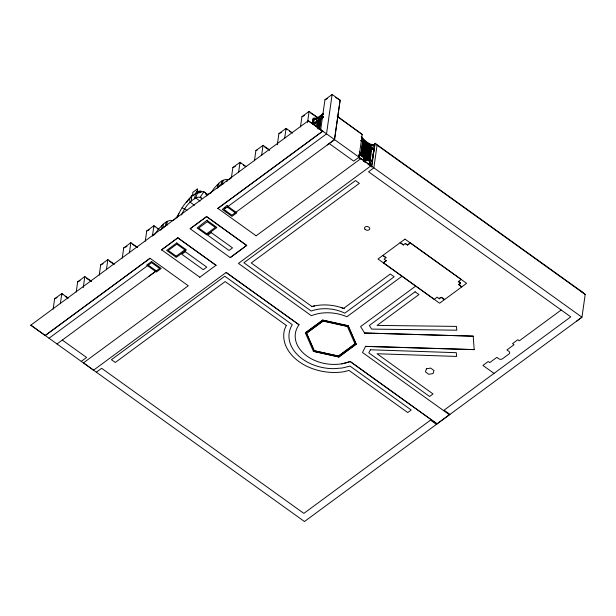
<?xml version="1.0" encoding="UTF-8"?>
<svg xmlns="http://www.w3.org/2000/svg" width="616" height="616" viewBox="0 0 616 616"><rect width="100%" height="100%" fill="white"/><g stroke="black" fill="none" stroke-linecap="round" stroke-linejoin="round"><path stroke-width="0.92" d="M163.109 227.481L163.163 224.093L166.258 221.814L165.257 225.895M191.507 200.901L191.584 196.527L195.634 193.547L194.333 198.822M218.78 186.486L218.842 183.098L221.937 180.819L220.936 184.9M373.874 149.657L361.492 140.748M197.205 192.115L197.39 189.074M370.201 157.881L370.416 154.57L369.954 159.444M362.893 141.757L360.984 153.592L362.809 139.409L363.217 139.462L362.809 139.409M361.222 153.492L360.814 153.399M363.848 142.45L361.939 154.277L363.733 140.34L364.141 140.433L363.733 140.34M362.177 154.177L361.792 154.046M363.094 154.932L364.788 143.258M364.657 141.249L365.072 141.264L364.657 141.249L362.863 153.869M363.694 155.532L365.596 142.073L366.004 142.134L365.596 142.073M365.003 156.302L366.705 144.629M366.566 142.727L366.959 142.858L366.866 142.019L364.641 156.148L365.057 156.202M367.506 143.451L367.914 143.543L367.506 143.451L365.765 157.018L367.66 145.314M366.012 156.888L365.604 156.834M368.483 143.99L368.899 144.005L368.483 143.99L366.559 157.519M369.592 146.57L367.675 158.397L369.469 144.46L369.877 144.552L369.469 144.46M367.921 158.297L367.513 158.204M370.863 144.914C369.808 144.668 371.656 145.753 370.778 144.152L368.876 158.982M369.446 159.544L369.839 159.667L369.431 159.575L371.494 145.037L371.902 145.13L371.494 145.037M370.401 160.229L370.793 160.36L370.27 158.666M312.25 123.785L313.197 119.119L312.736 123.893M313.814 119.181C315.184 118.803 311.873 121.498 313.136 123.947L323.292 116.509M370.293 159.452L371.779 149.026L374.975 143.258L580.141 290.467L585.2 294.448L581.958 317.209L304.466 521.521L30.8 325.163L45.238 335.52L150.058 258.266L188.265 285.77L83.468 362.855L93.54 370.178L226.141 272.465L299.03 324.763A35.767 25.595 8.1 0 0 306.991 356.094A35.767 25.595 8.1 0 0 350.196 361.476L437.06 423.893L350.188 361.561L341.803 363.887M53.161 309.124L54.632 298.791L61.808 293.509L68.345 298.206M60.353 303.719L61.808 293.509L62.801 294.887M76.207 292.046L77.654 281.843L84.831 276.561L91.368 281.25M83.245 287.695L84.831 276.561M99.23 275.098L100.678 264.888L107.854 259.606L114.391 264.295M106.399 269.816L107.854 259.606M122.253 258.142L123.708 247.932L130.877 242.658L137.414 247.347M129.422 252.86L130.877 242.658M145.276 241.187L146.731 230.985L153.9 225.702L158.99 229.352M152.429 236.036L153.9 225.702L154.901 227.073M177.847 237.807L161.561 249.873L177.847 237.807L216.047 265.319L177.832 237.899M190.151 228.752L206.622 216.616L246.693 245.468L230.222 257.596L190.151 228.752L206.622 216.616L246.693 245.468M207.215 220.536L216.886 227.473L206.768 234.919L197.097 227.982L207.292 220.004M161.577 249.788L199.792 277.208M322.745 131.123L217.841 208.439L322.73 131.208L308.3 120.759L30.8 325.163M227.158 205.852L236.829 212.79L231.986 216.355L222.314 209.417L227.235 205.32M231.385 177.901L232.856 167.567L240.032 162.285L245.838 166.459M238.577 172.495L240.032 162.285L241.025 163.663M226.141 272.465L299.03 324.763M230.222 257.596L246.708 245.376M254.431 160.822L255.879 150.62L263.055 145.338L269.592 150.027M261.6 155.54L263.055 145.338M217.848 208.354L256.064 235.774M277.323 144.799L278.902 133.664L286.078 128.382L292.615 133.071M284.623 138.592L286.078 128.382L287.071 129.76M300.477 126.919L301.925 116.709L309.101 111.427L317.094 117.163L315.769 126.442M307.515 122.569L309.101 111.427M308.3 120.759L581.958 317.209L576.661 321.105M313.621 124.055L314.299 119.288M316.855 126.788L317.64 121.244M317.248 126.858L318.172 120.397M317.602 127.889L318.649 120.505M317.864 128.883L319.18 119.65M318.48 128.066L319.666 119.758M318.749 129.06L320.189 118.903M319.227 129.167L320.674 119.011M319.627 129.237L321.205 118.164M320.597 130.376L324.955 99.761L332.124 94.479L340.117 100.208L334.503 139.655L231.901 215.2L223.908 209.463L326.511 133.918L332.124 94.479M306.522 333.225L323.092 320.951L347.332 326.318L355.016 343.951L356.179 344.213L348.132 325.725L322.722 320.104L305.367 332.879L313.421 351.366L338.831 356.987L356.179 344.213L348.132 325.725L347.324 326.403L323.077 321.036L306.522 333.225L314.214 350.774L338.461 356.14L355.024 343.867L356.194 344.128L338.831 356.987M313.421 351.366L314.229 350.689L338.469 356.056L355.024 343.867M314.214 350.774L306.537 333.14L305.367 332.879L322.722 320.104L323.092 320.951M359.475 158.05A0.878 0.501 53.6 0 0 358.789 156.98L359.274 154.493A1.016 0.578 53.6 0 0 360.137 154.331M359.274 154.493L358.889 156.957A0.993 0.562 53.6 0 1 359.551 157.973M337.168 116.131L362.223 134.465L358.982 157.219L353.684 161.115L329.206 143.551L327.327 144.937M360.945 158.628L371.032 165.866M365.75 143.944L364.095 155.555L363.702 155.424M338.461 356.14L338.846 356.903L313.429 351.282M366.967 157.611L368.637 145.876M368.468 158.889L370.462 144.899M369.146 164.78A1.07 0.608 53.6 0 1 369.793 164.795L370.108 162.539A1.317 0.747 53.6 0 1 369.531 161.4L369.746 161.23A1.201 0.678 53.6 0 0 370.37 162.455L369.893 164.949A0.955 0.539 53.6 0 0 369.277 164.826A0.955 0.539 53.6 0 1 370.031 164.842M369.893 164.949L370.278 162.462A1.317 0.747 53.6 0 1 369.669 161.292L360.067 154.578M374.705 144.868L371.933 161.561L374.705 144.868L371.771 167.144M371.725 164.703L372.118 161.939M372.38 160.091L374.913 145.022M374.975 143.258L377.077 145.122L373.843 167.875L368.545 171.779L570.763 316.87L444.067 410.164L449.965 414.399M473.196 336.159L364.587 333.017L473.196 336.159L474.174 349.611L365.581 346.377L474.174 349.611M383.36 262.762L386.24 260.637L383.36 262.762L434.249 299.368L437.144 297.158L439.277 298.783C441.133 294.163 448.679 303.696 441.202 297.366M386.024 257.688L382.813 255.378L386.024 257.688L384.091 259.19L386.232 260.722M403.395 244.968L400.192 242.581L403.395 244.968L405.328 243.466L407.469 245.006L410.356 242.881L461.245 279.495M405.32 243.559L407.461 245.091L410.356 242.881M402.017 276.245L346.877 316.763A35.767 25.595 8.1 0 0 311.342 315.7L238.446 263.402L371.04 165.773M415.723 286.078L360.591 326.596L364.587 333.017M439.277 298.783L441.21 297.282M460.506 283.152C454.123 279.41 464.51 283.298 458.581 284.569L461.792 286.871L458.597 284.484L460.522 283.067M160.414 230.168L166.312 225.256L167.66 221.236L170.301 220.374L172.441 220.52A7.215 2.972 -54.3 0 0 178.833 213.644M208.154 194.879L203.796 191.753L200.978 191.553L197.497 192.685L195.719 197.967C189.143 201.655 184.353 208.069 181.566 214.976M216.624 188.596L221.983 184.261L223.339 180.242L225.98 179.379L228.12 179.533A3.157 1.301 -54.3 0 0 228.775 179.641M177.092 217.818C180.095 209.786 185.039 202.379 191.576 196.797M363.124 154.901L362.801 154.916M371.733 161.076L371.41 161.099M365.596 346.292L362.493 352.498L449.38 414.745L437.075 423.808M210.734 193.231L214.314 187.972L218.834 183.368M195.18 193.986L196.573 191.668A1.956 0.809 -54.3 0 1 198.013 191.761A7.384 3.034 -54.3 0 1 201.617 192.015M226.757 181.643L228.12 179.533M163.163 224.363L158.635 228.967L155.94 232.671A3.226 1.324 -54.3 0 1 155.101 233.864M315.146 119.396L314.714 119.204L315.092 119.419M323.077 114.553L322.645 114.368L323.1 114.337M313.105 124.201L323.392 116.624M313.136 124.34L323.446 116.663M313.174 124.378L323.346 116.955M313.29 124.409L323.408 116.963M45.253 335.435L150.058 258.266M49.018 338.238L151.621 262.693L159.613 268.422L57.011 343.967M149.103 276.161L156.279 270.878L148.287 265.142M175.468 256.749L185.578 249.303M359.128 154.608A1.016 0.578 53.6 0 0 359.998 154.439L369.746 161.23M358.789 156.988L359.051 156.864A0.993 0.562 53.6 0 1 359.705 157.996M81.273 361.376L86.571 357.48L62.308 340.07M199.776 277.292L216.062 265.234M256.056 235.859L360.961 158.543M369.816 164.819L369.962 164.711A1.07 0.608 53.6 0 0 369.192 164.819M96.35 372.195L101.648 368.291L303.865 513.39L430.53 420.127L436.436 424.362M343.613 308.393L390.298 274.012L394.171 276.792L344.791 313.151A33.333 23.862 8.1 0 0 311.18 311.034L243.882 262.747L355.494 180.565L359.374 183.345L251.228 262.963L311.935 306.522L314.614 305.906A38.577 27.605 8.1 0 1 341.241 307.577L343.628 308.454M458.366 281.62L461.261 279.41M561.184 310.002L519.334 340.81L517.825 339.724L512.527 343.628L514.037 344.714L506.922 349.95L508.839 351.328A2.587 1.848 8.1 0 1 509.032 353.969L502.402 358.851A2.587 1.848 8.1 0 1 498.767 358.743L496.85 357.365L489.735 362.608L488.226 361.523L482.929 365.419L494.017 373.381M329.221 143.543L334.503 139.655L340.117 100.208L335.45 97.305M195.549 193.878L197.497 192.685M221.86 181.143L223.339 180.242M166.181 222.137L167.66 221.236M197.336 189.02L192.8 192.385L192.769 195.726L192.146 195.28A1.455 0.601 -54.3 0 0 190.806 197.135A7.546 3.103 -54.3 0 0 186.717 202.356M364.01 158.435L363.671 158.635A1.494 0.839 53.6 0 0 363.563 159.675M365.665 160.984L364.98 161.061A1.417 0.801 53.6 0 1 363.91 160.322M324.955 99.761L327.404 98.591M301.925 116.709L304.381 115.539M278.902 133.664L281.358 132.494M255.879 150.62L257.511 149.834M232.856 167.567L235.304 166.397M146.731 230.985L149.18 229.814M123.708 247.932L126.973 246.377M100.678 264.888L103.134 263.717M77.654 281.843L80.111 280.665M54.632 298.791L57.088 297.62M221.983 184.261L223.87 183.645M198.144 193.147L200.754 192.3M166.312 225.256L167.56 224.848M311.496 306.66L314.614 305.906M364.195 158.266L363.71 158.389A1.679 0.947 53.6 0 0 363.579 159.559L363.979 160.283A1.594 0.901 53.6 0 0 365.18 161.115M364.249 158.42L363.864 158.535A1.494 0.839 53.6 0 0 363.702 159.567L364.056 160.222A1.417 0.801 53.6 0 0 365.126 160.953L365.365 160.938M192.146 195.28L193.547 195.441M322.707 320.197L348.117 325.818M361.292 136.837L361.369 136.19M182.082 207.738L186.925 210.249M341.241 307.577L344.382 308.731M310.872 113.29L317.094 117.163M289.405 131.208L291.738 132.663M264.826 147.193L269.492 150.096M243.359 165.111L245.692 166.566M157.226 228.528L158.782 229.499M132.648 244.514L137.314 247.416M109.625 261.469L113.513 263.887M86.602 278.417L91.268 281.327M65.134 296.342L67.467 297.79M337.737 116.901L362.223 134.465M377.077 145.122L585.185 294.463L580.141 290.467M360.537 140.487L373.673 149.911M359.236 151.813L372.372 161.238M360.345 153.245L361.892 154.354M366.528 157.681L368.075 158.789L366.173 154.886L367.729 158.451M359.998 154.447L369.608 161.338A1.201 0.678 53.6 0 0 370.231 162.562M361.738 156.325L363.217 157.388M359.69 158.127L361.145 159.174M363.332 160.738L365.519 162.308M367.706 163.879L369.161 164.919M363.294 160.799L365.527 162.401M227.242 207.015L235.235 212.743M207.376 194.741L205.921 193.701A7.215 2.972 -54.3 0 0 211.619 191.676M200.077 201.101L195.719 197.967L198.198 197.166L200.2 197.305L201.655 198.344L200.2 197.305L203.796 191.753L205.759 193.262L206.745 195.98M194.425 205.267L190.067 202.133L189.551 198.537M184.823 249.857L176.838 244.129L168.237 250.458L176.222 256.194M365.396 159.09L365.796 159.821M364.241 158.489A1.417 0.801 53.6 0 1 365.311 159.228L365.481 159.552M363.602 160.037L363.833 160.391A1.594 0.901 53.6 0 0 365.034 161.215L365.519 161.092A1.679 0.947 53.6 0 0 365.65 159.921L365.527 159.475M363.71 160.006L363.44 159.66A1.679 0.947 53.6 0 1 363.563 158.497L364.048 158.366A1.594 0.901 53.6 0 1 365.257 159.197M364.918 159.937L365.049 160.268A1.494 0.839 53.6 0 1 365.111 160.584M368.353 158.351L367.182 154.793L368.199 158.789M369.215 159.66L368.052 154.701L368.799 159.298M367.583 156.533L368.245 158.859M367.02 156.195L367.621 158.374M224.956 207.476L225.233 208.493M225.872 210.872L226.241 212.235M369.777 160.191L369.061 154.631L369.415 159.767M217.294 184.684L217.687 187.426M161.623 225.679L162.008 228.42M154.778 234.211A3.226 1.324 -54.3 0 1 152.552 235.166M231.508 177.038A3.157 1.301 -54.3 0 1 230.022 178.91M229.368 179.395A3.157 1.301 -54.3 0 1 229.06 179.549M358.843 157.758A1.07 0.608 53.6 0 1 358.966 158.012M365.881 159.883A1.679 0.947 53.6 0 1 365.758 161.053M358.935 156.872A0.878 0.501 53.6 0 1 359.605 158.042M365.411 160.945A1.494 0.839 53.6 0 0 365.527 159.914L365.18 159.259A1.417 0.801 53.6 0 0 364.102 158.528M365.75 159.86A1.494 0.839 53.6 0 1 365.635 160.899M364.187 158.343A1.594 0.901 53.6 0 1 365.388 159.167M361.931 138.169L362.339 138.269L362.247 137.43L361.931 138.169M372.534 145.176L372.942 145.268L372.534 145.176M373.558 145.376L373.966 145.468L373.573 145.338M315.615 119.234L316.1 119.342L315.615 119.234M316.578 118.834L317.063 118.942L316.578 118.834M317.556 118.349L318.041 118.457L317.556 118.349M318.526 117.864L319.011 117.964L318.526 117.864M319.542 117.117L320.027 117.225L319.542 117.117M320.551 116.37L321.036 116.478L320.551 116.37M321.598 115.369L322.083 115.477L321.598 115.369M426.395 368.807L425.471 371.902L428.805 374.289L433.056 373.581L433.98 370.478L430.653 368.091L426.395 368.807M313.305 118.172L313.144 119.288L313.305 118.172M314.214 118.118L314.06 119.234L314.214 118.118M315.115 118.141L314.961 119.258L315.115 118.141M316.016 118.172L315.862 119.288L316.016 118.172M316.978 117.771L316.824 118.888L316.978 117.771M317.956 117.286L317.794 118.403L317.956 117.286M318.926 116.801L318.772 117.91L318.926 116.801M319.943 116.054L319.781 117.171L319.943 116.054M320.951 115.308L320.797 116.424L320.951 115.308M321.999 114.306L321.845 115.423L321.999 114.306M323.046 113.306L322.892 114.422L323.046 113.306M286.317 325.433L284.623 329.244A46.423 33.225 8.1 0 0 343.828 371.725L349.049 370.447L407.738 412.558L411.211 409.994L350.034 366.096L342.25 368.006L333.941 368.668A41.157 29.46 8.1 0 1 292.277 324.663L224.786 276.23L111.419 359.698L115.292 362.478L225.179 281.574L286.317 325.433M370.409 349.78L368.799 352.853L429.583 396.473L433.033 393.932L377.007 353.738L456.572 356.433L456.325 352.691L370.409 349.78M363.124 138.662L363.009 139.455L363.124 138.662M364.048 139.593L363.933 140.386L364.048 139.593M364.98 140.463L364.865 141.256L364.98 140.463M365.912 141.334L365.796 142.119L365.912 141.334M367.821 142.704L367.706 143.497L367.821 142.704M368.807 143.205L368.691 143.998L368.807 143.205M369.785 143.713L369.677 144.506L369.785 143.713M371.818 144.29L371.702 145.083L371.818 144.29M372.849 144.429L372.734 145.222L372.849 144.429M373.874 144.629L373.766 145.422L373.874 144.629M151.536 261.53L146.693 265.096L156.364 272.033L161.207 268.468L151.536 261.53M176.754 242.966L166.636 250.412L176.307 257.349L186.425 249.904L176.754 242.966M207.299 221.698L198.699 228.028L206.683 233.764L215.284 227.427L207.299 221.698M185.254 251.69L181.782 254.246L203.295 269.692L206.776 267.128L185.254 251.69M211.188 232.594L207.715 235.158L229.044 250.466L232.525 247.901L211.188 232.594M404.989 239.124L377.993 259.005L439.608 303.211L466.605 283.337L404.989 239.124M415.068 291.784L369.346 325.448L371.602 329.098L456.818 330.191L456.418 326.411L377.069 325.394L418.942 294.564L415.068 291.784M364.98 229.221A2.649 1.856 10.9 0 0 369.515 229.445A2.649 1.856 10.9 0 0 366.997 226.503A2.649 1.856 10.9 0 0 364.98 229.221"/></g></svg>
